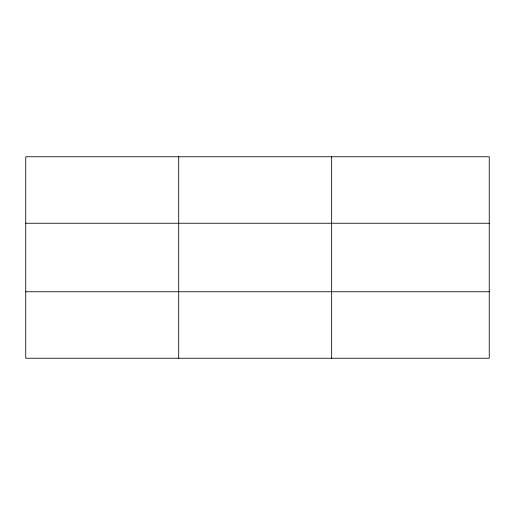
<?xml version="1.0" encoding="UTF-8"?>
<svg xmlns="http://www.w3.org/2000/svg" width="515" height="515" viewBox="0 0 515 515"><rect width="100%" height="100%" fill="white"/><g stroke="black" fill="none" stroke-linecap="round" stroke-linejoin="round"><path stroke-width="0.77" d="M178.705 358.24L178.705 156.76M331.66 358.24L331.66 156.76M489.25 223.246L489.25 156.76L25.75 156.76L25.75 358.24L489.25 358.24L489.25 223.246L25.75 223.246M25.75 291.754L489.25 291.754"/></g></svg>
